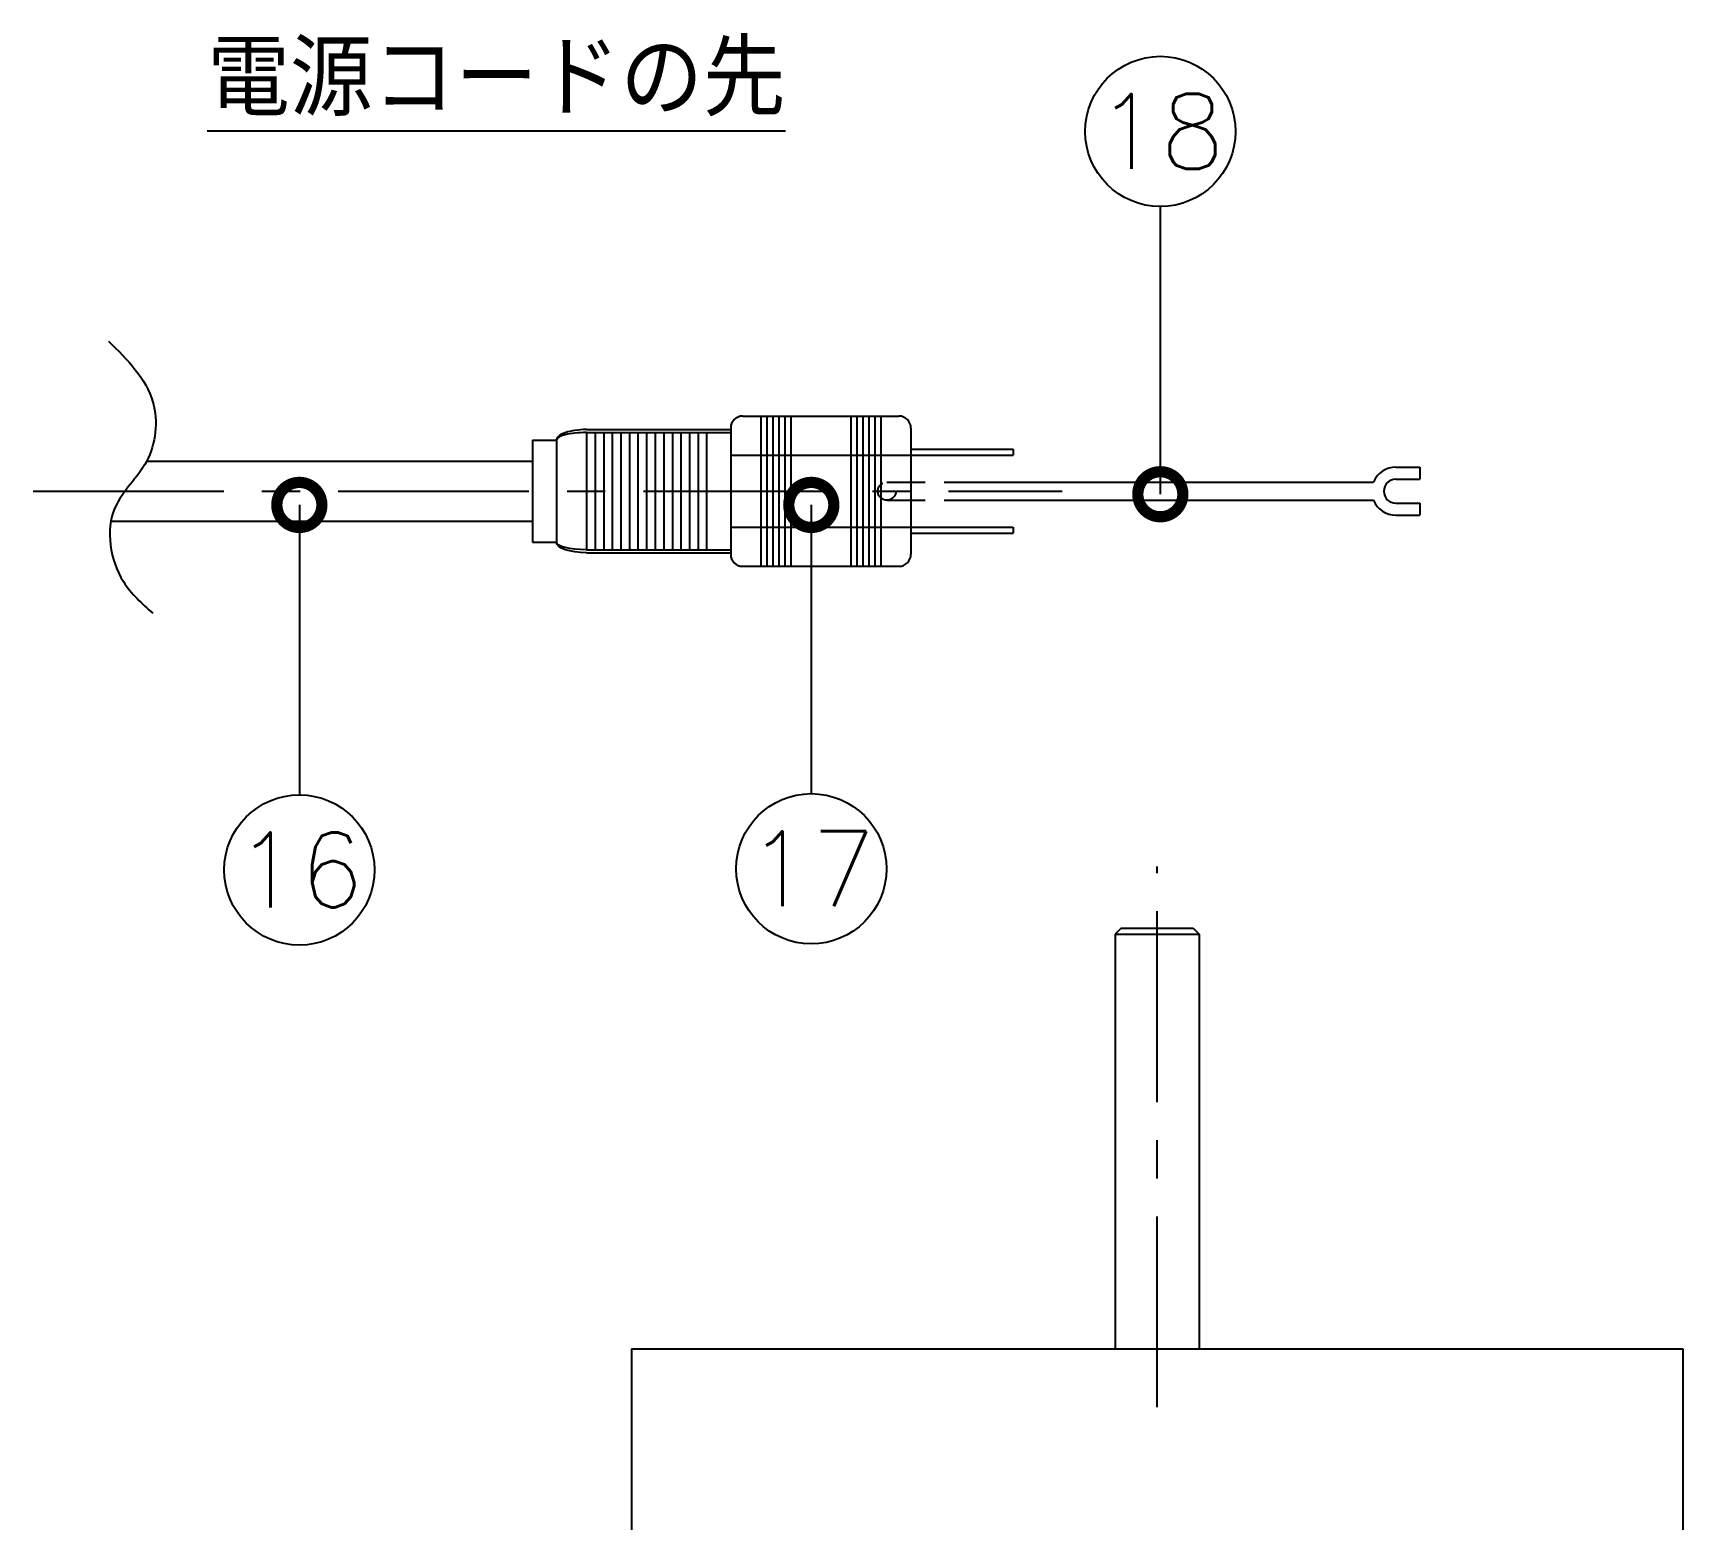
# Model space of a CAD drawing. Extents: x 115 to 2025, y 0 to 1377.
# Drawn here: x 1219.2 to 1493.9, y 403.7 to 651.2 of the extents above; entities that cross this region are included whole.
import ezdxf
from ezdxf.enums import TextEntityAlignment as Align

# ---------------------------------------------------------------- set-up
doc = ezdxf.new("R2010")
doc.units = 0
doc.linetypes.add('CENTER', pattern=[50.8, 31.75, -6.35, 6.35, -6.35])
doc.linetypes.add('HIDDEN', pattern=[9.525, 6.35, -3.175])
doc.layers.get('0').update_dxf_attribs({"linetype": 'CONTINUOUS'})
for name, color, linetype in [('DANMEN', 7, 'CONTINUOUS'), ('SIYOU', 7, 'CONTINUOUS'), ('SUNPOU', 7, 'CONTINUOUS')]:
    doc.layers.add(name, color=color, linetype=linetype)
doc.styles.get("Standard").update_dxf_attribs({"font": 'romans.shx', "bigfont": 'extfont.shx'})
doc.dimstyles.get("Standard").update_dxf_attribs({"dimscale": 5, "dimtxt": 2, "dimasz": 3, "dimexe": 1, "dimexo": 1, "dimgap": 0.6, "dimtad": 3, "dimdec": 0, "dimzin": 0, "dimdsep": 46, "dimtxsty": 'STANDARD', "dimblk1": 'OPEN', "dimblk2": 'OPEN', "dimsah": 1, "dimcen": 1.5, "dimclrd": 7, "dimclre": 7, "dimclrt": 7, "dimadec": 0, "dimazin": 0, "dimtfac": 1, "dimtdec": 0, "dimtmove": 0, "dimatfit": 0, "dimldrblk": 'DOTSMALL', "dimfxl": 1, "dimtvp": 1, "dimtolj": 1, "dimtzin": 0, "dimarcsym": 0})

# ---------------------------------------------------------------- blocks, each defined once
blk = doc.blocks.new('_DotSmall')
at = {"color": 0, "linetype": 'ByBlock', "const_width": 0.5}
blk.add_lwpolyline([(-0.0625, 0, 1), (0.0625, 0, 1)], format="xyb", close=True, dxfattribs=at)
blk = doc.blocks.new('_OPEN')
at = {"color": 0, "linetype": 'ByBlock'}
for p, q in [((-1, 0.167), (0, 0)), ((0, 0), (-1, -0.167)), ((0, 0), (-1, 0))]:
    blk.add_line(p, q, dxfattribs=at)

msp = doc.modelspace()

# ---------------------------------------------------------------- linework, layer by layer
at = {"color": 2}
for p, q in [((1400.36, 502.23), (1399.36, 501.23)), ((1399.36, 501.23), (1399.36, 432.23)), ((1399.36, 501.23), (1413.36, 501.23)), ((1400.36, 502.23), (1412.36, 502.23)), ((1412.36, 502.23), (1413.36, 501.23)), ((1413.36, 501.23), (1413.36, 432.23)), ((1318.86, 432.23), (1493.86, 432.23)), ((1318.86, 432.23), (1318.86, 401.23)), ((1493.86, 432.23), (1493.86, 401.23))]:
    msp.add_line(p, q, dxfattribs=at)
at = {"layer": 'DANMEN', "color": 2}
for p, q in [((1311.36, 585.2), (1335.36, 585.2)), ((1335.36, 585.45), (1335.36, 564.45)), ((1337.36, 587.45), (1363.36, 587.45)), ((1340.36, 587.45), (1340.36, 562.45)), ((1341.36, 587.45), (1341.36, 562.45)), ((1342.36, 587.45), (1342.36, 562.45)), ((1343.36, 587.45), (1343.36, 562.45)), ((1344.36, 587.45), (1344.36, 562.45)), ((1345.36, 587.45), (1345.36, 562.45)), ((1355.36, 587.45), (1355.36, 562.45)), ((1356.36, 587.45), (1356.36, 562.45)), ((1357.36, 587.45), (1357.36, 562.45)), ((1358.36, 587.45), (1358.36, 562.45)), ((1359.36, 587.45), (1359.36, 562.45)), ((1360.36, 587.45), (1360.36, 562.45)), ((1365.36, 585.45), (1365.36, 564.45)), ((1302.36, 583.45), (1302.36, 566.45)), ((1302.36, 583.45), (1306.36, 583.45)), ((1306.36, 583.45), (1306.36, 566.45)), ((1311.36, 584.7), (1311.36, 565.2)), ((1311.36, 584.7), (1335.36, 584.7)), ((1312.79, 584.7), (1312.79, 565.2)), ((1314.22, 584.7), (1314.22, 565.2)), ((1315.65, 584.7), (1315.65, 565.2)), ((1317.07, 584.7), (1317.07, 565.2)), ((1318.5, 584.7), (1318.5, 565.2)), ((1319.93, 584.7), (1319.93, 565.2)), ((1321.36, 584.7), (1321.36, 565.2)), ((1322.79, 584.7), (1322.79, 565.2)), ((1324.22, 584.7), (1324.22, 565.2)), ((1325.65, 584.7), (1325.65, 565.2)), ((1327.07, 584.7), (1327.07, 565.2)), ((1328.5, 584.7), (1328.5, 565.2)), ((1329.93, 584.7), (1329.93, 565.2)), ((1331.36, 584.7), (1331.36, 565.2)), ((1238.17, 579.95), (1302.36, 579.95)), ((1335.36, 580.95), (1365.36, 580.95)), ((1365.36, 581.95), (1382.36, 581.95)), ((1365.36, 580.95), (1382.36, 580.95)), ((1382.36, 581.95), (1382.36, 580.95)), ((1446.06, 578.95), (1450.06, 578.95)), ((1446.06, 576.95), (1450.06, 576.95)), ((1450.06, 578.95), (1450.06, 576.95)), ((1373.86, 576.45), (1442.35, 576.45)), ((1373.86, 573.45), (1442.35, 573.45)), ((1446.06, 572.95), (1450.06, 572.95)), ((1450.06, 572.95), (1450.06, 570.95)), ((1232.22, 569.95), (1302.36, 569.95)), ((1335.36, 568.95), (1365.36, 568.95)), ((1365.36, 568.95), (1382.36, 568.95)), ((1382.36, 568.95), (1382.36, 567.95)), ((1446.06, 570.95), (1450.06, 570.95)), ((1302.36, 566.45), (1306.36, 566.45)), ((1365.36, 567.95), (1382.36, 567.95)), ((1311.36, 565.2), (1335.36, 565.2)), ((1311.36, 564.7), (1335.36, 564.7)), ((1337.36, 562.45), (1363.36, 562.45))]:
    msp.add_line(p, q, dxfattribs=at)
at = {"layer": 'DANMEN', "color": 4, "linetype": 'CENTER'}
for p, q in [((1219.24, 574.95), (1390.54, 574.95)), ((1406.36, 422.48), (1406.36, 512.48))]:
    msp.add_line(p, q, dxfattribs=at)
at = {"layer": 'DANMEN', "color": 2, "linetype": 'HIDDEN'}
for p, q in [((1361.36, 576.45), (1373.86, 576.45)), ((1361.36, 573.45), (1373.86, 573.45))]:
    msp.add_line(p, q, dxfattribs=at)
msp.add_circle((1361.36, 574.95), 1.5, dxfattribs=at)
at = {"layer": 'DANMEN', "color": 2}
for centre, radius, start, end in [((1337.36, 585.45), 2, 90, 180), ((1363.36, 585.45), 2, 0, 90), ((1446.06, 574.95), 4, 90, 157.9757), ((1446.06, 574.95), 2, 90, 270), ((1446.06, 574.95), 4, 202.0243, 270), ((1337.36, 564.45), 2, 180, 270), ((1363.36, 564.45), 2, 270, 0)]:
    msp.add_arc(centre, radius, start, end, dxfattribs=at)
for ratio in [0.35, 0.25]:
    msp.add_ellipse((1311.36, 583.45), major_axis=(5, 0), ratio=ratio, start_param=1.570796, end_param=3.141593, dxfattribs=at)
at = {"layer": 'DANMEN', "color": 2, "extrusion": (0, 0, -1)}
for ratio in [0.35, 0.25]:
    msp.add_ellipse((1311.36, 566.45), major_axis=(-5, 0), ratio=ratio, start_param=-1.570796, end_param=0, dxfattribs=at)
at = {"layer": 'DANMEN', "color": 2}
msp.add_open_spline([(1231.83, 599.91), (1234.95, 596.83), (1240.54, 591.32), (1239.38, 579.34), (1230.69, 572.22), (1232.49, 560.56), (1237.39, 556.23), (1239.2, 554.63)], degree=3, knots=[0, 0, 0, 0, 12.569558, 22.453576, 31.801017, 44.165704, 51.369245, 51.369245, 51.369245, 51.369245], dxfattribs=at)
at = {"layer": 'SUNPOU'}
for centre in [(1406.87, 634.82), (1348.78, 512.11), (1263.57, 511.91)]:
    msp.add_circle(centre, 12.5, dxfattribs=at)

# ---------------------------------------------------------------- texts
at = {"layer": 'SIYOU', "color": 1}
msp.add_text('%%U電源コードの先', height=12.5, dxfattribs=at).set_placement((1248.24, 637.4))
at = {"layer": 'SUNPOU'}
for s, p in [('18', (1406.87, 634.82)), ('16', (1263.57, 511.91)), ('17', (1348.78, 512.11))]:
    msp.add_text(s, height=12.5, dxfattribs=at).set_placement(p, align=Align.MIDDLE)

# ---------------------------------------------------------------- leaders
for points in [[(1406.87, 574.44), (1406.87, 622.32)], [(1263.57, 572.66), (1263.57, 524.41)], [(1348.78, 572.66), (1348.78, 524.61)]]:
    msp.add_leader(points, dimstyle='STANDARD', dxfattribs=at)

doc.saveas('drawing.dxf')
